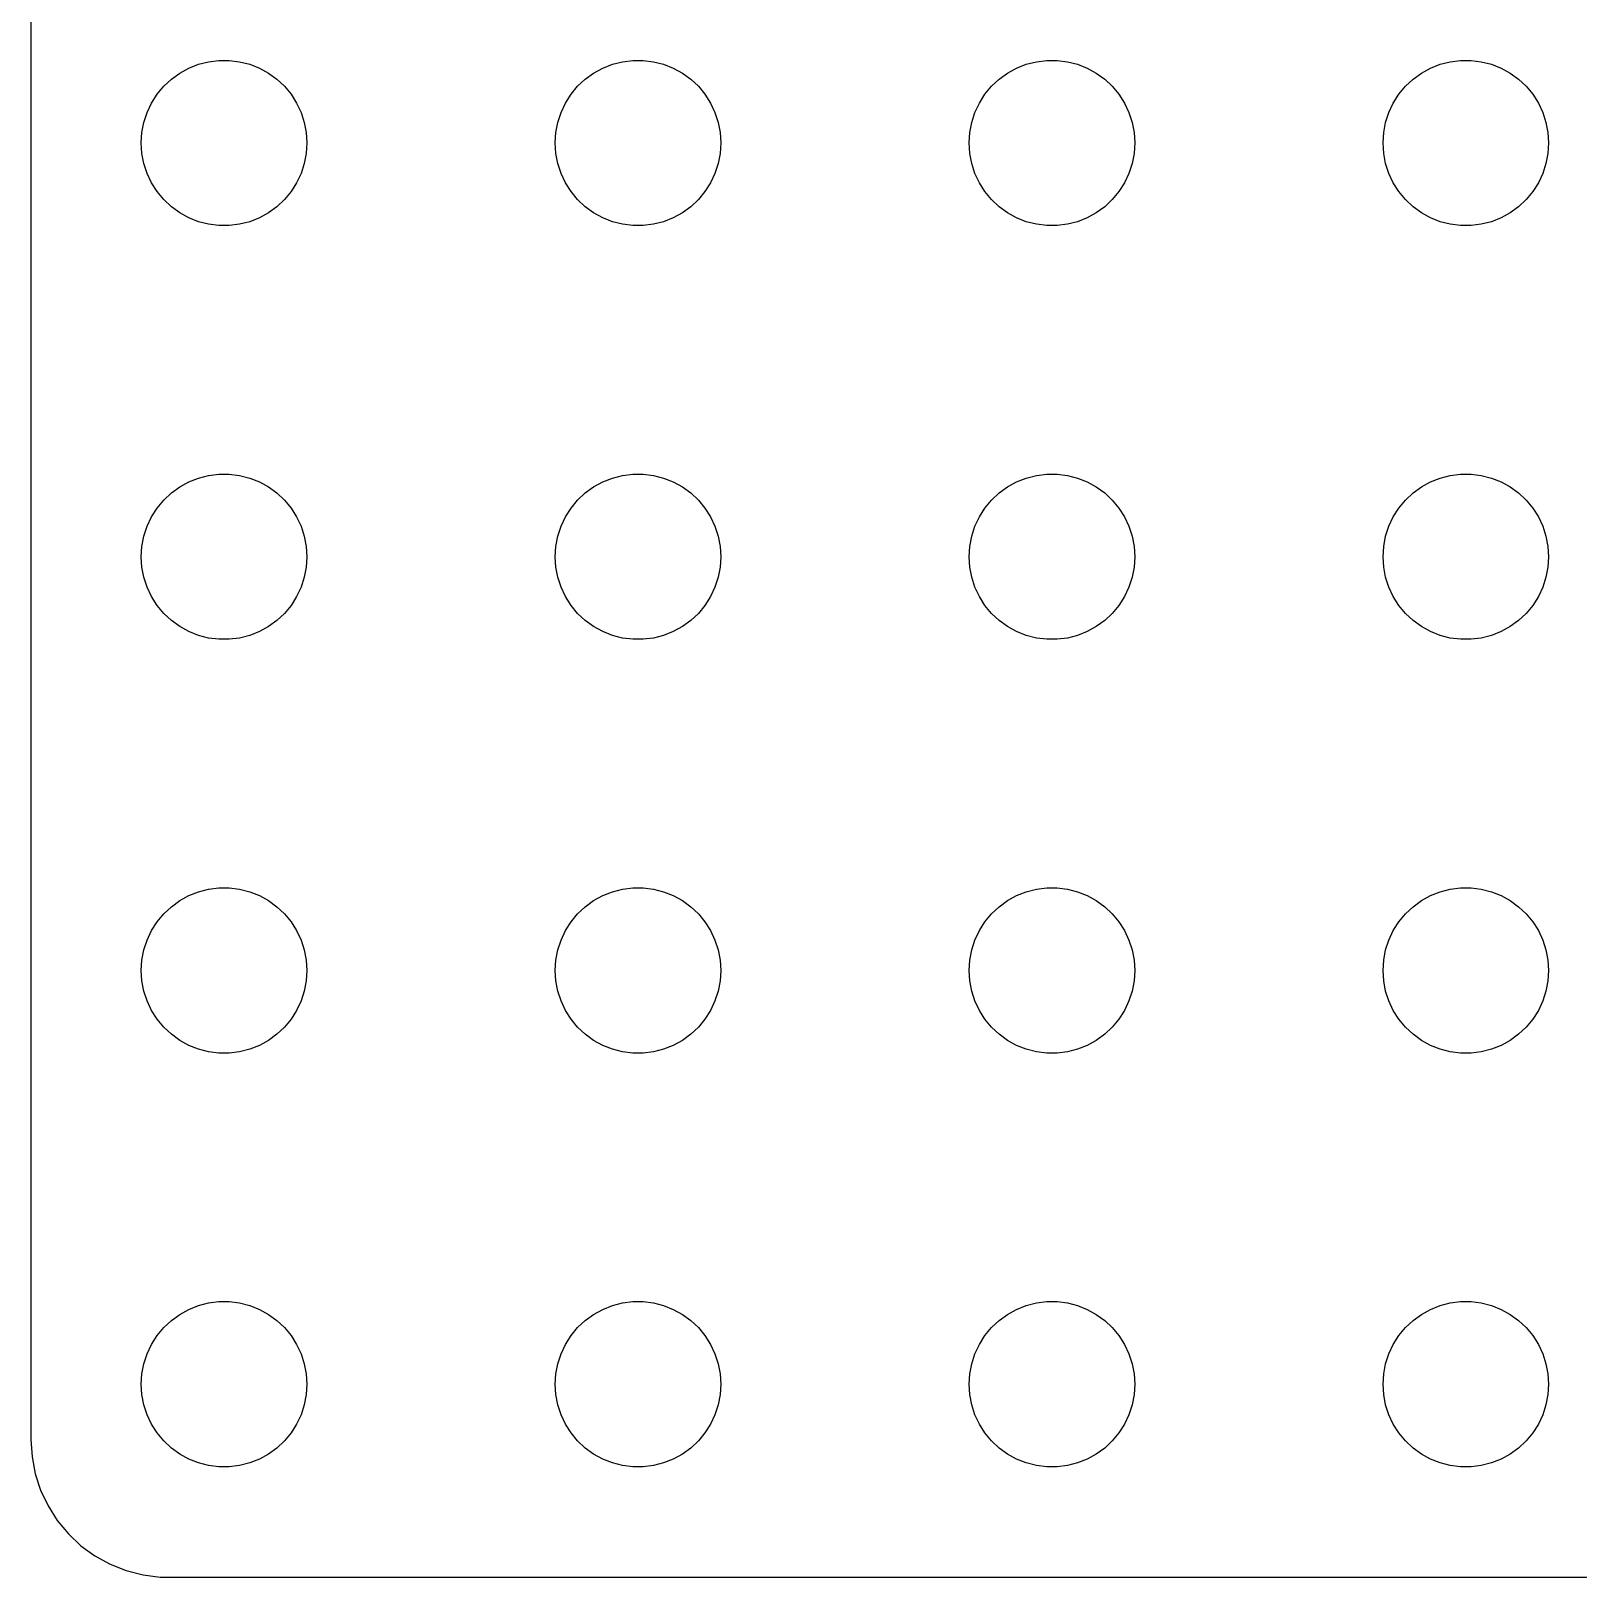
# Model space of a CAD drawing. Header units: metres. Extents: x -56 to 56, y -56 to 56.
# Drawn here: x -56 to -27.97, y -56 to -27.97 of the extents above; entities that cross this region are included whole.
import ezdxf

# ---------------------------------------------------------------- set-up
doc = ezdxf.new("R2010")
doc.units = ezdxf.units.M

msp = doc.modelspace()

# ---------------------------------------------------------------- linework, layer by layer
for p, q in [((-56, 53.5), (-56, -53.5)), ((-53.1387, -28.6427), (-52.9635, -28.5734)), ((-52.9635, -28.5734), (-52.7811, -28.5266)), ((-52.7811, -28.5266), (-52.5942, -28.503)), ((-52.5942, -28.503), (-52.4058, -28.503)), ((-52.4058, -28.503), (-52.2189, -28.5266)), ((-52.2189, -28.5266), (-52.0365, -28.5734)), ((-52.0365, -28.5734), (-51.8613, -28.6427)), ((-45.6387, -28.6427), (-45.4635, -28.5734)), ((-45.4635, -28.5734), (-45.2811, -28.5266)), ((-45.2811, -28.5266), (-45.0942, -28.503)), ((-45.0942, -28.503), (-44.9058, -28.503)), ((-44.9058, -28.503), (-44.7189, -28.5266)), ((-44.7189, -28.5266), (-44.5365, -28.5734)), ((-44.5365, -28.5734), (-44.3613, -28.6427)), ((-38.1387, -28.6427), (-37.9635, -28.5734)), ((-37.9635, -28.5734), (-37.7811, -28.5266)), ((-37.7811, -28.5266), (-37.5942, -28.503)), ((-37.5942, -28.503), (-37.4058, -28.503)), ((-37.4058, -28.503), (-37.2189, -28.5266)), ((-37.2189, -28.5266), (-37.0365, -28.5734)), ((-37.0365, -28.5734), (-36.8613, -28.6427)), ((-30.6387, -28.6427), (-30.4635, -28.5734)), ((-30.4635, -28.5734), (-30.2811, -28.5266)), ((-30.2811, -28.5266), (-30.0942, -28.503)), ((-30.0942, -28.503), (-29.9058, -28.503)), ((-29.9058, -28.503), (-29.7189, -28.5266)), ((-29.7189, -28.5266), (-29.5365, -28.5734)), ((-29.5365, -28.5734), (-29.3613, -28.6427)), ((-53.5934, -28.9732), (-53.4561, -28.8442)), ((-53.4561, -28.8442), (-53.3037, -28.7335)), ((-53.3037, -28.7335), (-53.1387, -28.6427)), ((-51.8613, -28.6427), (-51.6963, -28.7335)), ((-51.6963, -28.7335), (-51.5439, -28.8442)), ((-51.5439, -28.8442), (-51.4065, -28.9732)), ((-46.0934, -28.9732), (-45.9561, -28.8442)), ((-45.9561, -28.8442), (-45.8037, -28.7335)), ((-45.8037, -28.7335), (-45.6387, -28.6427)), ((-44.3613, -28.6427), (-44.1963, -28.7335)), ((-44.1963, -28.7335), (-44.0439, -28.8442)), ((-44.0439, -28.8442), (-43.9065, -28.9732)), ((-38.5934, -28.9732), (-38.4561, -28.8442)), ((-38.4561, -28.8442), (-38.3037, -28.7335)), ((-38.3037, -28.7335), (-38.1387, -28.6427)), ((-36.8613, -28.6427), (-36.6963, -28.7335)), ((-36.6963, -28.7335), (-36.5439, -28.8442)), ((-36.5439, -28.8442), (-36.4065, -28.9732)), ((-31.0934, -28.9732), (-30.9561, -28.8442)), ((-30.9561, -28.8442), (-30.8037, -28.7335)), ((-30.8037, -28.7335), (-30.6387, -28.6427)), ((-29.3613, -28.6427), (-29.1963, -28.7335)), ((-29.1963, -28.7335), (-29.0439, -28.8442)), ((-29.0439, -28.8442), (-28.9065, -28.9732)), ((-53.8145, -29.2774), (-53.7135, -29.1183)), ((-53.7135, -29.1183), (-53.5934, -28.9732)), ((-51.4065, -28.9732), (-51.2865, -29.1183)), ((-51.2865, -29.1183), (-51.1855, -29.2774)), ((-46.3145, -29.2774), (-46.2135, -29.1183)), ((-46.2135, -29.1183), (-46.0934, -28.9732)), ((-43.9065, -28.9732), (-43.7865, -29.1183)), ((-43.7865, -29.1183), (-43.6855, -29.2774)), ((-38.8145, -29.2774), (-38.7135, -29.1183)), ((-38.7135, -29.1183), (-38.5934, -28.9732)), ((-36.4065, -28.9732), (-36.2865, -29.1183)), ((-36.2865, -29.1183), (-36.1855, -29.2774)), ((-31.3145, -29.2774), (-31.2135, -29.1183)), ((-31.2135, -29.1183), (-31.0934, -28.9732)), ((-28.9065, -28.9732), (-28.7865, -29.1183)), ((-28.7865, -29.1183), (-28.6855, -29.2774)), ((-53.8947, -29.4478), (-53.8145, -29.2774)), ((-51.1855, -29.2774), (-51.1053, -29.4478)), ((-46.3947, -29.4478), (-46.3145, -29.2774)), ((-43.6855, -29.2774), (-43.6053, -29.4478)), ((-38.8947, -29.4478), (-38.8145, -29.2774)), ((-36.1855, -29.2774), (-36.1053, -29.4478)), ((-31.3947, -29.4478), (-31.3145, -29.2774)), ((-28.6855, -29.2774), (-28.6053, -29.4478)), ((-53.9882, -29.812), (-53.9529, -29.627)), ((-53.9529, -29.627), (-53.8947, -29.4478)), ((-51.1053, -29.4478), (-51.0471, -29.627)), ((-51.0471, -29.627), (-51.0118, -29.812)), ((-46.4882, -29.812), (-46.4529, -29.627)), ((-46.4529, -29.627), (-46.3947, -29.4478)), ((-43.6053, -29.4478), (-43.5471, -29.627)), ((-43.5471, -29.627), (-43.5118, -29.812)), ((-38.9882, -29.812), (-38.9529, -29.627)), ((-38.9529, -29.627), (-38.8947, -29.4478)), ((-36.1053, -29.4478), (-36.0471, -29.627)), ((-36.0471, -29.627), (-36.0118, -29.812)), ((-31.4882, -29.812), (-31.4529, -29.627)), ((-31.4529, -29.627), (-31.3947, -29.4478)), ((-28.6053, -29.4478), (-28.5471, -29.627)), ((-28.5471, -29.627), (-28.5118, -29.812)), ((-54, -30), (-53.9882, -29.812)), ((-51.0118, -29.812), (-51, -30)), ((-46.5, -30), (-46.4882, -29.812)), ((-43.5118, -29.812), (-43.5, -30)), ((-39, -30), (-38.9882, -29.812)), ((-36.0118, -29.812), (-36, -30)), ((-31.5, -30), (-31.4882, -29.812)), ((-28.5118, -29.812), (-28.5, -30)), ((-53.9882, -30.188), (-54, -30)), ((-53.9529, -30.373), (-53.9882, -30.188)), ((-51.0118, -30.188), (-51.0471, -30.373)), ((-51, -30), (-51.0118, -30.188)), ((-46.4882, -30.188), (-46.5, -30)), ((-46.4529, -30.373), (-46.4882, -30.188)), ((-43.5118, -30.188), (-43.5471, -30.373)), ((-43.5, -30), (-43.5118, -30.188)), ((-38.9882, -30.188), (-39, -30)), ((-38.9529, -30.373), (-38.9882, -30.188)), ((-36.0118, -30.188), (-36.0471, -30.373)), ((-36, -30), (-36.0118, -30.188)), ((-31.4882, -30.188), (-31.5, -30)), ((-31.4529, -30.373), (-31.4882, -30.188)), ((-28.5118, -30.188), (-28.5471, -30.373)), ((-28.5, -30), (-28.5118, -30.188)), ((-53.8947, -30.5522), (-53.9529, -30.373)), ((-53.8145, -30.7226), (-53.8947, -30.5522)), ((-51.1053, -30.5522), (-51.1855, -30.7226)), ((-51.0471, -30.373), (-51.1053, -30.5522)), ((-46.3947, -30.5522), (-46.4529, -30.373)), ((-46.3145, -30.7226), (-46.3947, -30.5522)), ((-43.6053, -30.5522), (-43.6855, -30.7226)), ((-43.5471, -30.373), (-43.6053, -30.5522)), ((-38.8947, -30.5522), (-38.9529, -30.373)), ((-38.8145, -30.7226), (-38.8947, -30.5522)), ((-36.1053, -30.5522), (-36.1855, -30.7226)), ((-36.0471, -30.373), (-36.1053, -30.5522)), ((-31.3947, -30.5522), (-31.4529, -30.373)), ((-31.3145, -30.7226), (-31.3947, -30.5522)), ((-28.6053, -30.5522), (-28.6855, -30.7226)), ((-28.5471, -30.373), (-28.6053, -30.5522)), ((-53.7135, -30.8817), (-53.8145, -30.7226)), ((-51.1855, -30.7226), (-51.2865, -30.8817)), ((-46.2135, -30.8817), (-46.3145, -30.7226)), ((-43.6855, -30.7226), (-43.7865, -30.8817)), ((-38.7135, -30.8817), (-38.8145, -30.7226)), ((-36.1855, -30.7226), (-36.2865, -30.8817)), ((-31.2135, -30.8817), (-31.3145, -30.7226)), ((-28.6855, -30.7226), (-28.7865, -30.8817)), ((-53.5934, -31.0268), (-53.7135, -30.8817)), ((-53.4561, -31.1558), (-53.5934, -31.0268)), ((-51.4065, -31.0268), (-51.5439, -31.1558)), ((-51.2865, -30.8817), (-51.4065, -31.0268)), ((-46.0934, -31.0268), (-46.2135, -30.8817)), ((-45.9561, -31.1558), (-46.0934, -31.0268)), ((-43.9065, -31.0268), (-44.0439, -31.1558)), ((-43.7865, -30.8817), (-43.9065, -31.0268)), ((-38.5934, -31.0268), (-38.7135, -30.8817)), ((-38.4561, -31.1558), (-38.5934, -31.0268)), ((-36.4065, -31.0268), (-36.5439, -31.1558)), ((-36.2865, -30.8817), (-36.4065, -31.0268)), ((-31.0934, -31.0268), (-31.2135, -30.8817)), ((-30.9561, -31.1558), (-31.0934, -31.0268)), ((-28.9065, -31.0268), (-29.0439, -31.1558)), ((-28.7865, -30.8817), (-28.9065, -31.0268)), ((-53.3037, -31.2665), (-53.4561, -31.1558)), ((-53.1387, -31.3572), (-53.3037, -31.2665)), ((-52.9635, -31.4266), (-53.1387, -31.3572)), ((-51.8613, -31.3572), (-52.0365, -31.4266)), ((-51.6963, -31.2665), (-51.8613, -31.3572)), ((-51.5439, -31.1558), (-51.6963, -31.2665)), ((-45.8037, -31.2665), (-45.9561, -31.1558)), ((-45.6387, -31.3572), (-45.8037, -31.2665)), ((-45.4635, -31.4266), (-45.6387, -31.3572)), ((-44.3613, -31.3572), (-44.5365, -31.4266)), ((-44.1963, -31.2665), (-44.3613, -31.3572)), ((-44.0439, -31.1558), (-44.1963, -31.2665)), ((-38.3037, -31.2665), (-38.4561, -31.1558)), ((-38.1387, -31.3572), (-38.3037, -31.2665)), ((-37.9635, -31.4266), (-38.1387, -31.3572)), ((-36.8613, -31.3572), (-37.0365, -31.4266)), ((-36.6963, -31.2665), (-36.8613, -31.3572)), ((-36.5439, -31.1558), (-36.6963, -31.2665)), ((-30.8037, -31.2665), (-30.9561, -31.1558)), ((-30.6387, -31.3572), (-30.8037, -31.2665)), ((-30.4635, -31.4266), (-30.6387, -31.3572)), ((-29.3613, -31.3572), (-29.5365, -31.4266)), ((-29.1963, -31.2665), (-29.3613, -31.3572)), ((-29.0439, -31.1558), (-29.1963, -31.2665)), ((-52.7811, -31.4734), (-52.9635, -31.4266)), ((-52.5942, -31.497), (-52.7811, -31.4734)), ((-52.4058, -31.497), (-52.5942, -31.497)), ((-52.2189, -31.4734), (-52.4058, -31.497)), ((-52.0365, -31.4266), (-52.2189, -31.4734)), ((-45.2811, -31.4734), (-45.4635, -31.4266)), ((-45.0942, -31.497), (-45.2811, -31.4734)), ((-44.9058, -31.497), (-45.0942, -31.497)), ((-44.7189, -31.4734), (-44.9058, -31.497)), ((-44.5365, -31.4266), (-44.7189, -31.4734)), ((-37.7811, -31.4734), (-37.9635, -31.4266)), ((-37.5942, -31.497), (-37.7811, -31.4734)), ((-37.4058, -31.497), (-37.5942, -31.497)), ((-37.2189, -31.4734), (-37.4058, -31.497)), ((-37.0365, -31.4266), (-37.2189, -31.4734)), ((-30.2811, -31.4734), (-30.4635, -31.4266)), ((-30.0942, -31.497), (-30.2811, -31.4734)), ((-29.9058, -31.497), (-30.0942, -31.497)), ((-29.7189, -31.4734), (-29.9058, -31.497)), ((-29.5365, -31.4266), (-29.7189, -31.4734)), ((-53.3037, -36.2335), (-53.1387, -36.1428)), ((-53.1387, -36.1428), (-52.9635, -36.0734)), ((-52.9635, -36.0734), (-52.7811, -36.0266)), ((-52.7811, -36.0266), (-52.5942, -36.003)), ((-52.5942, -36.003), (-52.4058, -36.003)), ((-52.4058, -36.003), (-52.2189, -36.0266)), ((-52.2189, -36.0266), (-52.0365, -36.0734)), ((-52.0365, -36.0734), (-51.8613, -36.1428)), ((-51.8613, -36.1428), (-51.6963, -36.2335)), ((-45.8037, -36.2335), (-45.6387, -36.1428)), ((-45.6387, -36.1428), (-45.4635, -36.0734)), ((-45.4635, -36.0734), (-45.2811, -36.0266)), ((-45.2811, -36.0266), (-45.0942, -36.003)), ((-45.0942, -36.003), (-44.9058, -36.003)), ((-44.9058, -36.003), (-44.7189, -36.0266)), ((-44.7189, -36.0266), (-44.5365, -36.0734)), ((-44.5365, -36.0734), (-44.3613, -36.1428)), ((-44.3613, -36.1428), (-44.1963, -36.2335)), ((-38.3037, -36.2335), (-38.1387, -36.1428)), ((-38.1387, -36.1428), (-37.9635, -36.0734)), ((-37.9635, -36.0734), (-37.7811, -36.0266)), ((-37.7811, -36.0266), (-37.5942, -36.003)), ((-37.5942, -36.003), (-37.4058, -36.003)), ((-37.4058, -36.003), (-37.2189, -36.0266)), ((-37.2189, -36.0266), (-37.0365, -36.0734)), ((-37.0365, -36.0734), (-36.8613, -36.1428)), ((-36.8613, -36.1428), (-36.6963, -36.2335)), ((-30.8037, -36.2335), (-30.6387, -36.1428)), ((-30.6387, -36.1428), (-30.4635, -36.0734)), ((-30.4635, -36.0734), (-30.2811, -36.0266)), ((-30.2811, -36.0266), (-30.0942, -36.003)), ((-30.0942, -36.003), (-29.9058, -36.003)), ((-29.9058, -36.003), (-29.7189, -36.0266)), ((-29.7189, -36.0266), (-29.5365, -36.0734)), ((-29.5365, -36.0734), (-29.3613, -36.1428)), ((-29.3613, -36.1428), (-29.1963, -36.2335)), ((-53.5934, -36.4732), (-53.4561, -36.3442)), ((-53.4561, -36.3442), (-53.3037, -36.2335)), ((-51.6963, -36.2335), (-51.5439, -36.3442)), ((-51.5439, -36.3442), (-51.4065, -36.4732)), ((-46.0934, -36.4732), (-45.9561, -36.3442)), ((-45.9561, -36.3442), (-45.8037, -36.2335)), ((-44.1963, -36.2335), (-44.0439, -36.3442)), ((-44.0439, -36.3442), (-43.9065, -36.4732)), ((-38.5934, -36.4732), (-38.4561, -36.3442)), ((-38.4561, -36.3442), (-38.3037, -36.2335)), ((-36.6963, -36.2335), (-36.5439, -36.3442)), ((-36.5439, -36.3442), (-36.4065, -36.4732)), ((-31.0934, -36.4732), (-30.9561, -36.3442)), ((-30.9561, -36.3442), (-30.8037, -36.2335)), ((-29.1963, -36.2335), (-29.0439, -36.3442)), ((-29.0439, -36.3442), (-28.9065, -36.4732)), ((-53.8145, -36.7774), (-53.7135, -36.6183)), ((-53.7135, -36.6183), (-53.5934, -36.4732)), ((-51.4065, -36.4732), (-51.2865, -36.6183)), ((-51.2865, -36.6183), (-51.1855, -36.7774)), ((-46.3145, -36.7774), (-46.2135, -36.6183)), ((-46.2135, -36.6183), (-46.0934, -36.4732)), ((-43.9065, -36.4732), (-43.7865, -36.6183)), ((-43.7865, -36.6183), (-43.6855, -36.7774)), ((-38.8145, -36.7774), (-38.7135, -36.6183)), ((-38.7135, -36.6183), (-38.5934, -36.4732)), ((-36.4065, -36.4732), (-36.2865, -36.6183)), ((-36.2865, -36.6183), (-36.1855, -36.7774)), ((-31.3145, -36.7774), (-31.2135, -36.6183)), ((-31.2135, -36.6183), (-31.0934, -36.4732)), ((-28.9065, -36.4732), (-28.7865, -36.6183)), ((-28.7865, -36.6183), (-28.6855, -36.7774)), ((-53.9529, -37.127), (-53.8947, -36.9478)), ((-53.8947, -36.9478), (-53.8145, -36.7774)), ((-51.1855, -36.7774), (-51.1053, -36.9478)), ((-51.1053, -36.9478), (-51.0471, -37.127)), ((-46.4529, -37.127), (-46.3947, -36.9478)), ((-46.3947, -36.9478), (-46.3145, -36.7774)), ((-43.6855, -36.7774), (-43.6053, -36.9478)), ((-43.6053, -36.9478), (-43.5471, -37.127)), ((-38.9529, -37.127), (-38.8947, -36.9478)), ((-38.8947, -36.9478), (-38.8145, -36.7774)), ((-36.1855, -36.7774), (-36.1053, -36.9478)), ((-36.1053, -36.9478), (-36.0471, -37.127)), ((-31.4529, -37.127), (-31.3947, -36.9478)), ((-31.3947, -36.9478), (-31.3145, -36.7774)), ((-28.6855, -36.7774), (-28.6053, -36.9478)), ((-28.6053, -36.9478), (-28.5471, -37.127)), ((-53.9882, -37.312), (-53.9529, -37.127)), ((-51.0471, -37.127), (-51.0118, -37.312)), ((-46.4882, -37.312), (-46.4529, -37.127)), ((-43.5471, -37.127), (-43.5118, -37.312)), ((-38.9882, -37.312), (-38.9529, -37.127)), ((-36.0471, -37.127), (-36.0118, -37.312)), ((-31.4882, -37.312), (-31.4529, -37.127)), ((-28.5471, -37.127), (-28.5118, -37.312)), ((-54, -37.5), (-53.9882, -37.312)), ((-53.9882, -37.688), (-54, -37.5)), ((-51.0118, -37.312), (-51, -37.5)), ((-51, -37.5), (-51.0118, -37.688)), ((-46.5, -37.5), (-46.4882, -37.312)), ((-46.4882, -37.688), (-46.5, -37.5)), ((-43.5118, -37.312), (-43.5, -37.5)), ((-43.5, -37.5), (-43.5118, -37.688)), ((-39, -37.5), (-38.9882, -37.312)), ((-38.9882, -37.688), (-39, -37.5)), ((-36.0118, -37.312), (-36, -37.5)), ((-36, -37.5), (-36.0118, -37.688)), ((-31.5, -37.5), (-31.4882, -37.312)), ((-31.4882, -37.688), (-31.5, -37.5)), ((-28.5118, -37.312), (-28.5, -37.5)), ((-28.5, -37.5), (-28.5118, -37.688)), ((-53.9529, -37.873), (-53.9882, -37.688)), ((-51.0118, -37.688), (-51.0471, -37.873)), ((-46.4529, -37.873), (-46.4882, -37.688)), ((-43.5118, -37.688), (-43.5471, -37.873)), ((-38.9529, -37.873), (-38.9882, -37.688)), ((-36.0118, -37.688), (-36.0471, -37.873)), ((-31.4529, -37.873), (-31.4882, -37.688)), ((-28.5118, -37.688), (-28.5471, -37.873)), ((-53.8947, -38.0522), (-53.9529, -37.873)), ((-53.8145, -38.2226), (-53.8947, -38.0522)), ((-51.1053, -38.0522), (-51.1855, -38.2226)), ((-51.0471, -37.873), (-51.1053, -38.0522)), ((-46.3947, -38.0522), (-46.4529, -37.873)), ((-46.3145, -38.2226), (-46.3947, -38.0522)), ((-43.6053, -38.0522), (-43.6855, -38.2226)), ((-43.5471, -37.873), (-43.6053, -38.0522)), ((-38.8947, -38.0522), (-38.9529, -37.873)), ((-38.8145, -38.2226), (-38.8947, -38.0522)), ((-36.1053, -38.0522), (-36.1855, -38.2226)), ((-36.0471, -37.873), (-36.1053, -38.0522)), ((-31.3947, -38.0522), (-31.4529, -37.873)), ((-31.3145, -38.2226), (-31.3947, -38.0522)), ((-28.6053, -38.0522), (-28.6855, -38.2226)), ((-28.5471, -37.873), (-28.6053, -38.0522)), ((-53.7135, -38.3817), (-53.8145, -38.2226)), ((-53.5934, -38.5268), (-53.7135, -38.3817)), ((-51.2865, -38.3817), (-51.4065, -38.5268)), ((-51.1855, -38.2226), (-51.2865, -38.3817)), ((-46.2135, -38.3817), (-46.3145, -38.2226)), ((-46.0934, -38.5268), (-46.2135, -38.3817)), ((-43.7865, -38.3817), (-43.9065, -38.5268)), ((-43.6855, -38.2226), (-43.7865, -38.3817)), ((-38.7135, -38.3817), (-38.8145, -38.2226)), ((-38.5934, -38.5268), (-38.7135, -38.3817)), ((-36.2865, -38.3817), (-36.4065, -38.5268)), ((-36.1855, -38.2226), (-36.2865, -38.3817)), ((-31.2135, -38.3817), (-31.3145, -38.2226)), ((-31.0934, -38.5268), (-31.2135, -38.3817)), ((-28.7865, -38.3817), (-28.9065, -38.5268)), ((-28.6855, -38.2226), (-28.7865, -38.3817)), ((-53.4561, -38.6558), (-53.5934, -38.5268)), ((-53.3037, -38.7665), (-53.4561, -38.6558)), ((-51.5439, -38.6558), (-51.6963, -38.7665)), ((-51.4065, -38.5268), (-51.5439, -38.6558)), ((-45.9561, -38.6558), (-46.0934, -38.5268)), ((-45.8037, -38.7665), (-45.9561, -38.6558)), ((-44.0439, -38.6558), (-44.1963, -38.7665)), ((-43.9065, -38.5268), (-44.0439, -38.6558)), ((-38.4561, -38.6558), (-38.5934, -38.5268)), ((-38.3037, -38.7665), (-38.4561, -38.6558)), ((-36.5439, -38.6558), (-36.6963, -38.7665)), ((-36.4065, -38.5268), (-36.5439, -38.6558)), ((-30.9561, -38.6558), (-31.0934, -38.5268)), ((-30.8037, -38.7665), (-30.9561, -38.6558)), ((-29.0439, -38.6558), (-29.1963, -38.7665)), ((-28.9065, -38.5268), (-29.0439, -38.6558)), ((-53.1387, -38.8572), (-53.3037, -38.7665)), ((-52.9635, -38.9266), (-53.1387, -38.8572)), ((-52.7811, -38.9734), (-52.9635, -38.9266)), ((-52.0365, -38.9266), (-52.2189, -38.9734)), ((-51.8613, -38.8572), (-52.0365, -38.9266)), ((-51.6963, -38.7665), (-51.8613, -38.8572)), ((-45.6387, -38.8572), (-45.8037, -38.7665)), ((-45.4635, -38.9266), (-45.6387, -38.8572)), ((-45.2811, -38.9734), (-45.4635, -38.9266)), ((-44.5365, -38.9266), (-44.7189, -38.9734)), ((-44.3613, -38.8572), (-44.5365, -38.9266)), ((-44.1963, -38.7665), (-44.3613, -38.8572)), ((-38.1387, -38.8572), (-38.3037, -38.7665)), ((-37.9635, -38.9266), (-38.1387, -38.8572)), ((-37.7811, -38.9734), (-37.9635, -38.9266)), ((-37.0365, -38.9266), (-37.2189, -38.9734)), ((-36.8613, -38.8572), (-37.0365, -38.9266)), ((-36.6963, -38.7665), (-36.8613, -38.8572)), ((-30.6387, -38.8572), (-30.8037, -38.7665)), ((-30.4635, -38.9266), (-30.6387, -38.8572)), ((-30.2811, -38.9734), (-30.4635, -38.9266)), ((-29.5365, -38.9266), (-29.7189, -38.9734)), ((-29.3613, -38.8572), (-29.5365, -38.9266)), ((-29.1963, -38.7665), (-29.3613, -38.8572)), ((-52.5942, -38.997), (-52.7811, -38.9734)), ((-52.4058, -38.997), (-52.5942, -38.997)), ((-52.2189, -38.9734), (-52.4058, -38.997)), ((-45.0942, -38.997), (-45.2811, -38.9734)), ((-44.9058, -38.997), (-45.0942, -38.997)), ((-44.7189, -38.9734), (-44.9058, -38.997)), ((-37.5942, -38.997), (-37.7811, -38.9734)), ((-37.4058, -38.997), (-37.5942, -38.997)), ((-37.2189, -38.9734), (-37.4058, -38.997)), ((-30.0942, -38.997), (-30.2811, -38.9734)), ((-29.9058, -38.997), (-30.0942, -38.997)), ((-29.7189, -38.9734), (-29.9058, -38.997)), ((-53.3037, -43.7335), (-53.1387, -43.6428)), ((-53.1387, -43.6428), (-52.9635, -43.5734)), ((-52.9635, -43.5734), (-52.7811, -43.5266)), ((-52.7811, -43.5266), (-52.5942, -43.503)), ((-52.5942, -43.503), (-52.4058, -43.503)), ((-52.4058, -43.503), (-52.2189, -43.5266)), ((-52.2189, -43.5266), (-52.0365, -43.5734)), ((-52.0365, -43.5734), (-51.8613, -43.6428)), ((-51.8613, -43.6428), (-51.6963, -43.7335)), ((-45.8037, -43.7335), (-45.6387, -43.6428)), ((-45.6387, -43.6428), (-45.4635, -43.5734)), ((-45.4635, -43.5734), (-45.2811, -43.5266)), ((-45.2811, -43.5266), (-45.0942, -43.503)), ((-45.0942, -43.503), (-44.9058, -43.503)), ((-44.9058, -43.503), (-44.7189, -43.5266)), ((-44.7189, -43.5266), (-44.5365, -43.5734)), ((-44.5365, -43.5734), (-44.3613, -43.6428)), ((-44.3613, -43.6428), (-44.1963, -43.7335)), ((-38.3037, -43.7335), (-38.1387, -43.6428)), ((-38.1387, -43.6428), (-37.9635, -43.5734)), ((-37.9635, -43.5734), (-37.7811, -43.5266)), ((-37.7811, -43.5266), (-37.5942, -43.503)), ((-37.5942, -43.503), (-37.4058, -43.503)), ((-37.4058, -43.503), (-37.2189, -43.5266)), ((-37.2189, -43.5266), (-37.0365, -43.5734)), ((-37.0365, -43.5734), (-36.8613, -43.6428)), ((-36.8613, -43.6428), (-36.6963, -43.7335)), ((-30.8037, -43.7335), (-30.6387, -43.6428)), ((-30.6387, -43.6428), (-30.4635, -43.5734)), ((-30.4635, -43.5734), (-30.2811, -43.5266)), ((-30.2811, -43.5266), (-30.0942, -43.503)), ((-30.0942, -43.503), (-29.9058, -43.503)), ((-29.9058, -43.503), (-29.7189, -43.5266)), ((-29.7189, -43.5266), (-29.5365, -43.5734)), ((-29.5365, -43.5734), (-29.3613, -43.6428)), ((-29.3613, -43.6428), (-29.1963, -43.7335)), ((-53.7135, -44.1183), (-53.5934, -43.9732)), ((-53.5934, -43.9732), (-53.4561, -43.8442)), ((-53.4561, -43.8442), (-53.3037, -43.7335)), ((-51.6963, -43.7335), (-51.5439, -43.8442)), ((-51.5439, -43.8442), (-51.4065, -43.9732)), ((-51.4065, -43.9732), (-51.2865, -44.1183)), ((-46.2135, -44.1183), (-46.0934, -43.9732)), ((-46.0934, -43.9732), (-45.9561, -43.8442)), ((-45.9561, -43.8442), (-45.8037, -43.7335)), ((-44.1963, -43.7335), (-44.0439, -43.8442)), ((-44.0439, -43.8442), (-43.9065, -43.9732)), ((-43.9065, -43.9732), (-43.7865, -44.1183)), ((-38.7135, -44.1183), (-38.5934, -43.9732)), ((-38.5934, -43.9732), (-38.4561, -43.8442)), ((-38.4561, -43.8442), (-38.3037, -43.7335)), ((-36.6963, -43.7335), (-36.5439, -43.8442)), ((-36.5439, -43.8442), (-36.4065, -43.9732)), ((-36.4065, -43.9732), (-36.2865, -44.1183)), ((-31.2135, -44.1183), (-31.0934, -43.9732)), ((-31.0934, -43.9732), (-30.9561, -43.8442)), ((-30.9561, -43.8442), (-30.8037, -43.7335)), ((-29.1963, -43.7335), (-29.0439, -43.8442)), ((-29.0439, -43.8442), (-28.9065, -43.9732)), ((-28.9065, -43.9732), (-28.7865, -44.1183)), ((-53.8947, -44.4478), (-53.8145, -44.2774)), ((-53.8145, -44.2774), (-53.7135, -44.1183)), ((-51.2865, -44.1183), (-51.1855, -44.2774)), ((-51.1855, -44.2774), (-51.1053, -44.4478)), ((-46.3947, -44.4478), (-46.3145, -44.2774)), ((-46.3145, -44.2774), (-46.2135, -44.1183)), ((-43.7865, -44.1183), (-43.6855, -44.2774)), ((-43.6855, -44.2774), (-43.6053, -44.4478)), ((-38.8947, -44.4478), (-38.8145, -44.2774)), ((-38.8145, -44.2774), (-38.7135, -44.1183)), ((-36.2865, -44.1183), (-36.1855, -44.2774)), ((-36.1855, -44.2774), (-36.1053, -44.4478)), ((-31.3947, -44.4478), (-31.3145, -44.2774)), ((-31.3145, -44.2774), (-31.2135, -44.1183)), ((-28.7865, -44.1183), (-28.6855, -44.2774)), ((-28.6855, -44.2774), (-28.6053, -44.4478)), ((-53.9529, -44.627), (-53.8947, -44.4478)), ((-51.1053, -44.4478), (-51.0471, -44.627)), ((-46.4529, -44.627), (-46.3947, -44.4478)), ((-43.6053, -44.4478), (-43.5471, -44.627)), ((-38.9529, -44.627), (-38.8947, -44.4478)), ((-36.1053, -44.4478), (-36.0471, -44.627)), ((-31.4529, -44.627), (-31.3947, -44.4478)), ((-28.6053, -44.4478), (-28.5471, -44.627)), ((-54, -45), (-53.9882, -44.812)), ((-53.9882, -44.812), (-53.9529, -44.627)), ((-51.0471, -44.627), (-51.0118, -44.812)), ((-51.0118, -44.812), (-51, -45)), ((-46.5, -45), (-46.4882, -44.812)), ((-46.4882, -44.812), (-46.4529, -44.627)), ((-43.5471, -44.627), (-43.5118, -44.812)), ((-43.5118, -44.812), (-43.5, -45)), ((-39, -45), (-38.9882, -44.812)), ((-38.9882, -44.812), (-38.9529, -44.627)), ((-36.0471, -44.627), (-36.0118, -44.812)), ((-36.0118, -44.812), (-36, -45)), ((-31.5, -45), (-31.4882, -44.812)), ((-31.4882, -44.812), (-31.4529, -44.627)), ((-28.5471, -44.627), (-28.5118, -44.812)), ((-28.5118, -44.812), (-28.5, -45)), ((-53.9882, -45.188), (-54, -45)), ((-51, -45), (-51.0118, -45.188)), ((-46.4882, -45.188), (-46.5, -45)), ((-43.5, -45), (-43.5118, -45.188)), ((-38.9882, -45.188), (-39, -45)), ((-36, -45), (-36.0118, -45.188)), ((-31.4882, -45.188), (-31.5, -45)), ((-28.5, -45), (-28.5118, -45.188)), ((-53.9529, -45.373), (-53.9882, -45.188)), ((-53.8947, -45.5522), (-53.9529, -45.373)), ((-51.0471, -45.373), (-51.1053, -45.5522)), ((-51.0118, -45.188), (-51.0471, -45.373)), ((-46.4529, -45.373), (-46.4882, -45.188)), ((-46.3947, -45.5522), (-46.4529, -45.373)), ((-43.5471, -45.373), (-43.6053, -45.5522)), ((-43.5118, -45.188), (-43.5471, -45.373)), ((-38.9529, -45.373), (-38.9882, -45.188)), ((-38.8947, -45.5522), (-38.9529, -45.373)), ((-36.0471, -45.373), (-36.1053, -45.5522)), ((-36.0118, -45.188), (-36.0471, -45.373)), ((-31.4529, -45.373), (-31.4882, -45.188)), ((-31.3947, -45.5522), (-31.4529, -45.373)), ((-28.5471, -45.373), (-28.6053, -45.5522)), ((-28.5118, -45.188), (-28.5471, -45.373)), ((-53.8145, -45.7226), (-53.8947, -45.5522)), ((-51.1053, -45.5522), (-51.1855, -45.7226)), ((-46.3145, -45.7226), (-46.3947, -45.5522)), ((-43.6053, -45.5522), (-43.6855, -45.7226)), ((-38.8145, -45.7226), (-38.8947, -45.5522)), ((-36.1053, -45.5522), (-36.1855, -45.7226)), ((-31.3145, -45.7226), (-31.3947, -45.5522)), ((-28.6053, -45.5522), (-28.6855, -45.7226)), ((-53.7135, -45.8817), (-53.8145, -45.7226)), ((-53.5934, -46.0268), (-53.7135, -45.8817)), ((-51.2865, -45.8817), (-51.4065, -46.0268)), ((-51.1855, -45.7226), (-51.2865, -45.8817)), ((-46.2135, -45.8817), (-46.3145, -45.7226)), ((-46.0934, -46.0268), (-46.2135, -45.8817)), ((-43.7865, -45.8817), (-43.9065, -46.0268)), ((-43.6855, -45.7226), (-43.7865, -45.8817)), ((-38.7135, -45.8817), (-38.8145, -45.7226)), ((-38.5934, -46.0268), (-38.7135, -45.8817)), ((-36.2865, -45.8817), (-36.4065, -46.0268)), ((-36.1855, -45.7226), (-36.2865, -45.8817)), ((-31.2135, -45.8817), (-31.3145, -45.7226)), ((-31.0934, -46.0268), (-31.2135, -45.8817)), ((-28.7865, -45.8817), (-28.9065, -46.0268)), ((-28.6855, -45.7226), (-28.7865, -45.8817)), ((-53.4561, -46.1558), (-53.5934, -46.0268)), ((-53.3037, -46.2665), (-53.4561, -46.1558)), ((-51.5439, -46.1558), (-51.6963, -46.2665)), ((-51.4065, -46.0268), (-51.5439, -46.1558)), ((-45.9561, -46.1558), (-46.0934, -46.0268)), ((-45.8037, -46.2665), (-45.9561, -46.1558)), ((-44.0439, -46.1558), (-44.1963, -46.2665)), ((-43.9065, -46.0268), (-44.0439, -46.1558)), ((-38.4561, -46.1558), (-38.5934, -46.0268)), ((-38.3037, -46.2665), (-38.4561, -46.1558)), ((-36.5439, -46.1558), (-36.6963, -46.2665)), ((-36.4065, -46.0268), (-36.5439, -46.1558)), ((-30.9561, -46.1558), (-31.0934, -46.0268)), ((-30.8037, -46.2665), (-30.9561, -46.1558)), ((-29.0439, -46.1558), (-29.1963, -46.2665)), ((-28.9065, -46.0268), (-29.0439, -46.1558)), ((-53.1387, -46.3572), (-53.3037, -46.2665)), ((-52.9635, -46.4266), (-53.1387, -46.3572)), ((-52.7811, -46.4734), (-52.9635, -46.4266)), ((-52.5942, -46.497), (-52.7811, -46.4734)), ((-52.4058, -46.497), (-52.5942, -46.497)), ((-52.2189, -46.4734), (-52.4058, -46.497)), ((-52.0365, -46.4266), (-52.2189, -46.4734)), ((-51.8613, -46.3572), (-52.0365, -46.4266)), ((-51.6963, -46.2665), (-51.8613, -46.3572)), ((-45.6387, -46.3572), (-45.8037, -46.2665)), ((-45.4635, -46.4266), (-45.6387, -46.3572)), ((-45.2811, -46.4734), (-45.4635, -46.4266)), ((-45.0942, -46.497), (-45.2811, -46.4734)), ((-44.9058, -46.497), (-45.0942, -46.497)), ((-44.7189, -46.4734), (-44.9058, -46.497)), ((-44.5365, -46.4266), (-44.7189, -46.4734)), ((-44.3613, -46.3572), (-44.5365, -46.4266)), ((-44.1963, -46.2665), (-44.3613, -46.3572)), ((-38.1387, -46.3572), (-38.3037, -46.2665)), ((-37.9635, -46.4266), (-38.1387, -46.3572)), ((-37.7811, -46.4734), (-37.9635, -46.4266)), ((-37.5942, -46.497), (-37.7811, -46.4734)), ((-37.4058, -46.497), (-37.5942, -46.497)), ((-37.2189, -46.4734), (-37.4058, -46.497)), ((-37.0365, -46.4266), (-37.2189, -46.4734)), ((-36.8613, -46.3572), (-37.0365, -46.4266)), ((-36.6963, -46.2665), (-36.8613, -46.3572)), ((-30.6387, -46.3572), (-30.8037, -46.2665)), ((-30.4635, -46.4266), (-30.6387, -46.3572)), ((-30.2811, -46.4734), (-30.4635, -46.4266)), ((-30.0942, -46.497), (-30.2811, -46.4734)), ((-29.9058, -46.497), (-30.0942, -46.497)), ((-29.7189, -46.4734), (-29.9058, -46.497)), ((-29.5365, -46.4266), (-29.7189, -46.4734)), ((-29.3613, -46.3572), (-29.5365, -46.4266)), ((-29.1963, -46.2665), (-29.3613, -46.3572)), ((-52.7811, -51.0266), (-52.5942, -51.003)), ((-52.5942, -51.003), (-52.4058, -51.003)), ((-52.4058, -51.003), (-52.2189, -51.0266)), ((-45.2811, -51.0266), (-45.0942, -51.003)), ((-45.0942, -51.003), (-44.9058, -51.003)), ((-44.9058, -51.003), (-44.7189, -51.0266)), ((-37.7811, -51.0266), (-37.5942, -51.003)), ((-37.5942, -51.003), (-37.4058, -51.003)), ((-37.4058, -51.003), (-37.2189, -51.0266)), ((-30.2811, -51.0266), (-30.0942, -51.003)), ((-30.0942, -51.003), (-29.9058, -51.003)), ((-29.9058, -51.003), (-29.7189, -51.0266)), ((-53.4561, -51.3442), (-53.3037, -51.2335)), ((-53.3037, -51.2335), (-53.1387, -51.1428)), ((-53.1387, -51.1428), (-52.9635, -51.0734)), ((-52.9635, -51.0734), (-52.7811, -51.0266)), ((-52.2189, -51.0266), (-52.0365, -51.0734)), ((-52.0365, -51.0734), (-51.8613, -51.1428)), ((-51.8613, -51.1428), (-51.6963, -51.2335)), ((-51.6963, -51.2335), (-51.5439, -51.3442)), ((-45.9561, -51.3442), (-45.8037, -51.2335)), ((-45.8037, -51.2335), (-45.6387, -51.1428)), ((-45.6387, -51.1428), (-45.4635, -51.0734)), ((-45.4635, -51.0734), (-45.2811, -51.0266)), ((-44.7189, -51.0266), (-44.5365, -51.0734)), ((-44.5365, -51.0734), (-44.3613, -51.1428)), ((-44.3613, -51.1428), (-44.1963, -51.2335)), ((-44.1963, -51.2335), (-44.0439, -51.3442)), ((-38.4561, -51.3442), (-38.3037, -51.2335)), ((-38.3037, -51.2335), (-38.1387, -51.1428)), ((-38.1387, -51.1428), (-37.9635, -51.0734)), ((-37.9635, -51.0734), (-37.7811, -51.0266)), ((-37.2189, -51.0266), (-37.0365, -51.0734)), ((-37.0365, -51.0734), (-36.8613, -51.1428)), ((-36.8613, -51.1428), (-36.6963, -51.2335)), ((-36.6963, -51.2335), (-36.5439, -51.3442)), ((-30.9561, -51.3442), (-30.8037, -51.2335)), ((-30.8037, -51.2335), (-30.6387, -51.1428)), ((-30.6387, -51.1428), (-30.4635, -51.0734)), ((-30.4635, -51.0734), (-30.2811, -51.0266)), ((-29.7189, -51.0266), (-29.5365, -51.0734)), ((-29.5365, -51.0734), (-29.3613, -51.1428)), ((-29.3613, -51.1428), (-29.1963, -51.2335)), ((-29.1963, -51.2335), (-29.0439, -51.3442)), ((-53.7135, -51.6183), (-53.5934, -51.4732)), ((-53.5934, -51.4732), (-53.4561, -51.3442)), ((-51.5439, -51.3442), (-51.4065, -51.4732)), ((-51.4065, -51.4732), (-51.2865, -51.6183)), ((-46.2135, -51.6183), (-46.0934, -51.4732)), ((-46.0934, -51.4732), (-45.9561, -51.3442)), ((-44.0439, -51.3442), (-43.9065, -51.4732)), ((-43.9065, -51.4732), (-43.7865, -51.6183)), ((-38.7135, -51.6183), (-38.5934, -51.4732)), ((-38.5934, -51.4732), (-38.4561, -51.3442)), ((-36.5439, -51.3442), (-36.4065, -51.4732)), ((-36.4065, -51.4732), (-36.2865, -51.6183)), ((-31.2135, -51.6183), (-31.0934, -51.4732)), ((-31.0934, -51.4732), (-30.9561, -51.3442)), ((-29.0439, -51.3442), (-28.9065, -51.4732)), ((-28.9065, -51.4732), (-28.7865, -51.6183)), ((-53.8947, -51.9478), (-53.8145, -51.7774)), ((-53.8145, -51.7774), (-53.7135, -51.6183)), ((-51.2865, -51.6183), (-51.1855, -51.7774)), ((-51.1855, -51.7774), (-51.1053, -51.9478)), ((-46.3947, -51.9478), (-46.3145, -51.7774)), ((-46.3145, -51.7774), (-46.2135, -51.6183)), ((-43.7865, -51.6183), (-43.6855, -51.7774)), ((-43.6855, -51.7774), (-43.6053, -51.9478)), ((-38.8947, -51.9478), (-38.8145, -51.7774)), ((-38.8145, -51.7774), (-38.7135, -51.6183)), ((-36.2865, -51.6183), (-36.1855, -51.7774)), ((-36.1855, -51.7774), (-36.1053, -51.9478)), ((-31.3947, -51.9478), (-31.3145, -51.7774)), ((-31.3145, -51.7774), (-31.2135, -51.6183)), ((-28.7865, -51.6183), (-28.6855, -51.7774)), ((-28.6855, -51.7774), (-28.6053, -51.9478)), ((-53.9882, -52.312), (-53.9529, -52.127)), ((-53.9529, -52.127), (-53.8947, -51.9478)), ((-51.1053, -51.9478), (-51.0471, -52.127)), ((-51.0471, -52.127), (-51.0118, -52.312)), ((-46.4882, -52.312), (-46.4529, -52.127)), ((-46.4529, -52.127), (-46.3947, -51.9478)), ((-43.6053, -51.9478), (-43.5471, -52.127)), ((-43.5471, -52.127), (-43.5118, -52.312)), ((-38.9882, -52.312), (-38.9529, -52.127)), ((-38.9529, -52.127), (-38.8947, -51.9478)), ((-36.1053, -51.9478), (-36.0471, -52.127)), ((-36.0471, -52.127), (-36.0118, -52.312)), ((-31.4882, -52.312), (-31.4529, -52.127)), ((-31.4529, -52.127), (-31.3947, -51.9478)), ((-28.6053, -51.9478), (-28.5471, -52.127)), ((-28.5471, -52.127), (-28.5118, -52.312)), ((-54, -52.5), (-53.9882, -52.312)), ((-51.0118, -52.312), (-51, -52.5)), ((-46.5, -52.5), (-46.4882, -52.312)), ((-43.5118, -52.312), (-43.5, -52.5)), ((-39, -52.5), (-38.9882, -52.312)), ((-36.0118, -52.312), (-36, -52.5)), ((-31.5, -52.5), (-31.4882, -52.312)), ((-28.5118, -52.312), (-28.5, -52.5)), ((-53.9882, -52.688), (-54, -52.5)), ((-53.9529, -52.873), (-53.9882, -52.688)), ((-51.0118, -52.688), (-51.0471, -52.873)), ((-51, -52.5), (-51.0118, -52.688)), ((-46.4882, -52.688), (-46.5, -52.5)), ((-46.4529, -52.873), (-46.4882, -52.688)), ((-43.5118, -52.688), (-43.5471, -52.873)), ((-43.5, -52.5), (-43.5118, -52.688)), ((-38.9882, -52.688), (-39, -52.5)), ((-38.9529, -52.873), (-38.9882, -52.688)), ((-36.0118, -52.688), (-36.0471, -52.873)), ((-36, -52.5), (-36.0118, -52.688)), ((-31.4882, -52.688), (-31.5, -52.5)), ((-31.4529, -52.873), (-31.4882, -52.688)), ((-28.5118, -52.688), (-28.5471, -52.873)), ((-28.5, -52.5), (-28.5118, -52.688)), ((-53.8947, -53.0522), (-53.9529, -52.873)), ((-51.0471, -52.873), (-51.1053, -53.0522)), ((-46.3947, -53.0522), (-46.4529, -52.873)), ((-43.5471, -52.873), (-43.6053, -53.0522)), ((-38.8947, -53.0522), (-38.9529, -52.873)), ((-36.0471, -52.873), (-36.1053, -53.0522)), ((-31.3947, -53.0522), (-31.4529, -52.873)), ((-28.5471, -52.873), (-28.6053, -53.0522)), ((-53.8145, -53.2226), (-53.8947, -53.0522)), ((-53.7135, -53.3817), (-53.8145, -53.2226)), ((-51.1855, -53.2226), (-51.2865, -53.3817)), ((-51.1053, -53.0522), (-51.1855, -53.2226)), ((-46.3145, -53.2226), (-46.3947, -53.0522)), ((-46.2135, -53.3817), (-46.3145, -53.2226)), ((-43.6855, -53.2226), (-43.7865, -53.3817)), ((-43.6053, -53.0522), (-43.6855, -53.2226)), ((-38.8145, -53.2226), (-38.8947, -53.0522)), ((-38.7135, -53.3817), (-38.8145, -53.2226)), ((-36.1855, -53.2226), (-36.2865, -53.3817)), ((-36.1053, -53.0522), (-36.1855, -53.2226)), ((-31.3145, -53.2226), (-31.3947, -53.0522)), ((-31.2135, -53.3817), (-31.3145, -53.2226)), ((-28.6855, -53.2226), (-28.7865, -53.3817)), ((-28.6053, -53.0522), (-28.6855, -53.2226)), ((-56, -53.5), (-55.9803, -53.8133)), ((-53.5934, -53.5268), (-53.7135, -53.3817)), ((-53.4561, -53.6558), (-53.5934, -53.5268)), ((-51.4065, -53.5268), (-51.5439, -53.6558)), ((-51.2865, -53.3817), (-51.4065, -53.5268)), ((-46.0934, -53.5268), (-46.2135, -53.3817)), ((-45.9561, -53.6558), (-46.0934, -53.5268)), ((-43.9065, -53.5268), (-44.0439, -53.6558)), ((-43.7865, -53.3817), (-43.9065, -53.5268)), ((-38.5934, -53.5268), (-38.7135, -53.3817)), ((-38.4561, -53.6558), (-38.5934, -53.5268)), ((-36.4065, -53.5268), (-36.5439, -53.6558)), ((-36.2865, -53.3817), (-36.4065, -53.5268)), ((-31.0934, -53.5268), (-31.2135, -53.3817)), ((-30.9561, -53.6558), (-31.0934, -53.5268)), ((-28.9065, -53.5268), (-29.0439, -53.6558)), ((-28.7865, -53.3817), (-28.9065, -53.5268)), ((-55.9803, -53.8133), (-55.9214, -54.1217)), ((-53.3037, -53.7665), (-53.4561, -53.6558)), ((-53.1387, -53.8572), (-53.3037, -53.7665)), ((-51.6963, -53.7665), (-51.8613, -53.8572)), ((-51.5439, -53.6558), (-51.6963, -53.7665)), ((-45.8037, -53.7665), (-45.9561, -53.6558)), ((-45.6387, -53.8572), (-45.8037, -53.7665)), ((-44.1963, -53.7665), (-44.3613, -53.8572)), ((-44.0439, -53.6558), (-44.1963, -53.7665)), ((-38.3037, -53.7665), (-38.4561, -53.6558)), ((-38.1387, -53.8572), (-38.3037, -53.7665)), ((-36.6963, -53.7665), (-36.8613, -53.8572)), ((-36.5439, -53.6558), (-36.6963, -53.7665)), ((-30.8037, -53.7665), (-30.9561, -53.6558)), ((-30.6387, -53.8572), (-30.8037, -53.7665)), ((-29.1963, -53.7665), (-29.3613, -53.8572)), ((-29.0439, -53.6558), (-29.1963, -53.7665)), ((-52.9635, -53.9266), (-53.1387, -53.8572)), ((-52.7811, -53.9734), (-52.9635, -53.9266)), ((-52.5942, -53.997), (-52.7811, -53.9734)), ((-52.4058, -53.997), (-52.5942, -53.997)), ((-52.2189, -53.9734), (-52.4058, -53.997)), ((-52.0365, -53.9266), (-52.2189, -53.9734)), ((-51.8613, -53.8572), (-52.0365, -53.9266)), ((-45.4635, -53.9266), (-45.6387, -53.8572)), ((-45.2811, -53.9734), (-45.4635, -53.9266)), ((-45.0942, -53.997), (-45.2811, -53.9734)), ((-44.9058, -53.997), (-45.0942, -53.997)), ((-44.7189, -53.9734), (-44.9058, -53.997)), ((-44.5365, -53.9266), (-44.7189, -53.9734)), ((-44.3613, -53.8572), (-44.5365, -53.9266)), ((-37.9635, -53.9266), (-38.1387, -53.8572)), ((-37.7811, -53.9734), (-37.9635, -53.9266)), ((-37.5942, -53.997), (-37.7811, -53.9734)), ((-37.4058, -53.997), (-37.5942, -53.997)), ((-37.2189, -53.9734), (-37.4058, -53.997)), ((-37.0365, -53.9266), (-37.2189, -53.9734)), ((-36.8613, -53.8572), (-37.0365, -53.9266)), ((-30.4635, -53.9266), (-30.6387, -53.8572)), ((-30.2811, -53.9734), (-30.4635, -53.9266)), ((-30.0942, -53.997), (-30.2811, -53.9734)), ((-29.9058, -53.997), (-30.0942, -53.997)), ((-29.7189, -53.9734), (-29.9058, -53.997)), ((-29.5365, -53.9266), (-29.7189, -53.9734)), ((-29.3613, -53.8572), (-29.5365, -53.9266)), ((-55.9214, -54.1217), (-55.8244, -54.4203)), ((-55.8244, -54.4203), (-55.6908, -54.7044)), ((-55.6908, -54.7044), (-55.5225, -54.9695)), ((-55.5225, -54.9695), (-55.3224, -55.2114)), ((-55.3224, -55.2114), (-55.0936, -55.4263)), ((-55.0936, -55.4263), (-54.8396, -55.6108)), ((-54.8396, -55.6108), (-54.5644, -55.7621)), ((-54.5644, -55.7621), (-54.2725, -55.8776)), ((-54.2725, -55.8776), (-53.9684, -55.9557)), ((-53.9684, -55.9557), (-53.657, -55.9951)), ((-53.657, -55.9951), (53.657, -55.9951))]:
    msp.add_line(p, q)

doc.saveas('drawing.dxf')
